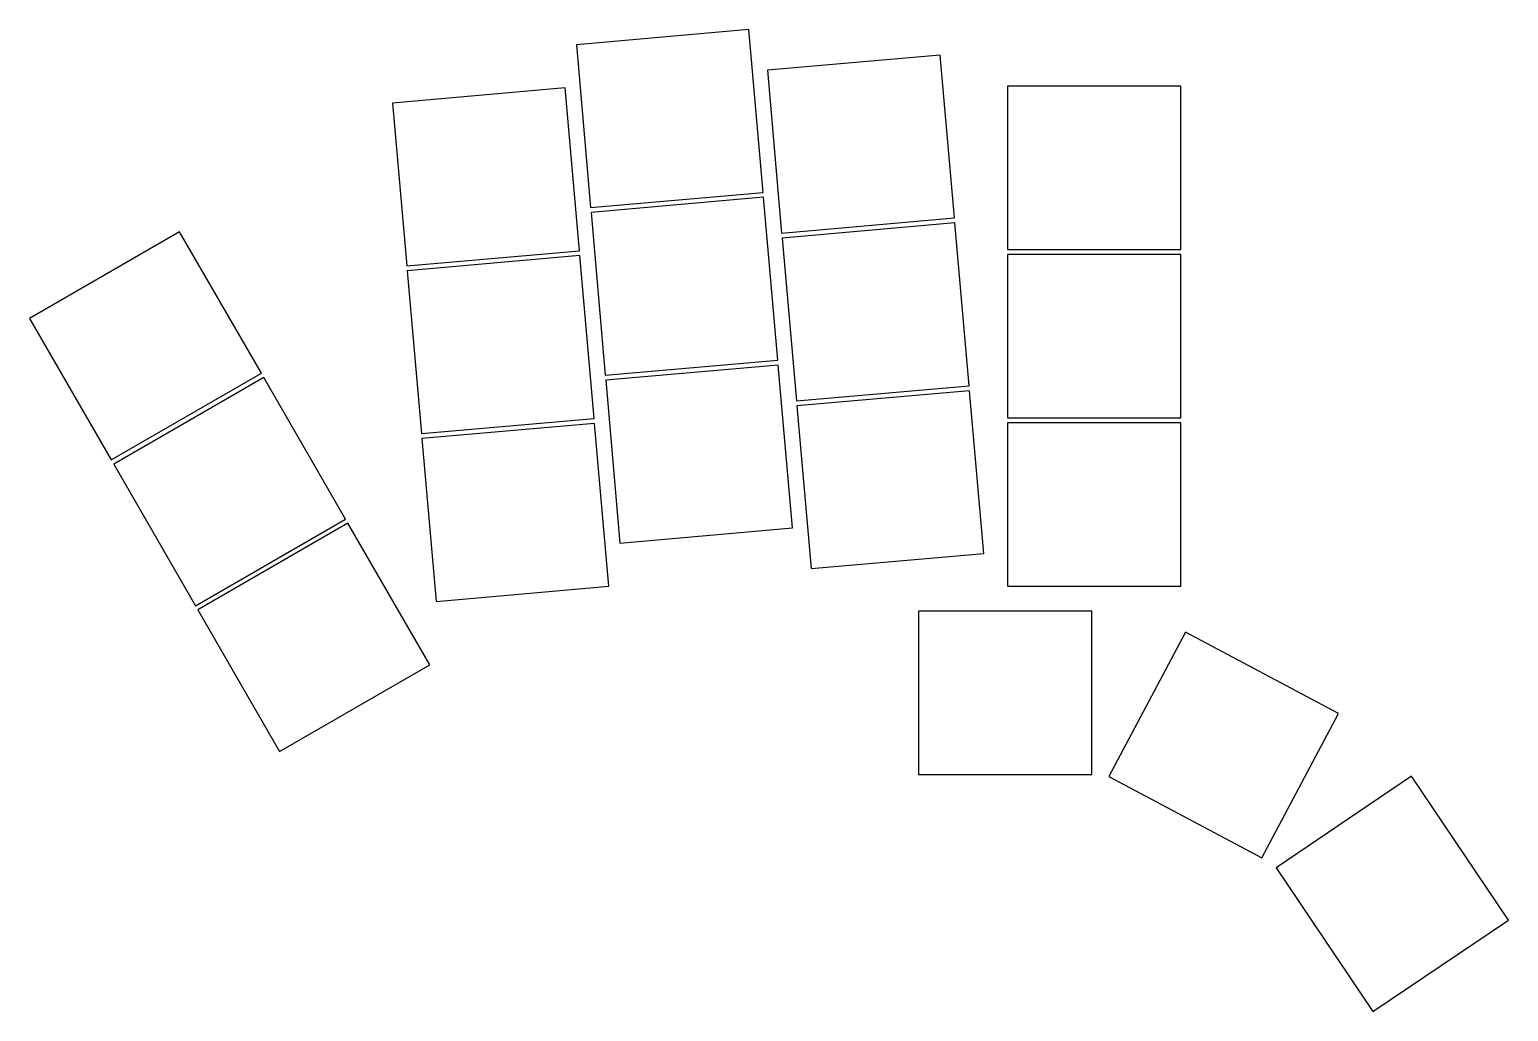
# Model space of a CAD drawing. Header units: millimetres. Extents: x -29 to 121, y -38 to 61.
import ezdxf

# ---------------------------------------------------------------- set-up
doc = ezdxf.new("R2010")
doc.units = ezdxf.units.MM

msp = doc.modelspace()

# ---------------------------------------------------------------- linework, layer by layer
for p, q in [((43.94, 61.36), (26.51, 59.84)), ((45.38, 44.93), (43.94, 61.36)), ((26.51, 59.84), (27.95, 43.4)), ((63.24, 58.78), (45.81, 57.26)), ((64.68, 42.35), (63.24, 58.78)), ((45.81, 57.26), (47.24, 40.82)), ((25.38, 55.47), (7.95, 53.95)), ((26.82, 39.04), (25.38, 55.47)), ((87.56, 55.66), (70.06, 55.66)), ((70.06, 55.66), (70.06, 39.16)), ((87.56, 39.16), (87.56, 55.66)), ((7.95, 53.95), (9.39, 37.51)), ((27.95, 43.4), (45.38, 44.93)), ((45.42, 44.43), (27.99, 42.9)), ((46.86, 27.99), (45.42, 44.43)), ((27.99, 42.9), (29.43, 26.46)), ((47.24, 40.82), (64.68, 42.35)), ((64.72, 41.85), (47.29, 40.32)), ((66.16, 25.41), (64.72, 41.85)), ((-13.55, 40.96), (-28.7, 32.21)), ((-5.3, 26.68), (-13.55, 40.96)), ((47.29, 40.32), (48.73, 23.89)), ((9.39, 37.51), (26.82, 39.04)), ((70.06, 39.16), (87.56, 39.16)), ((26.87, 38.54), (9.43, 37.01)), ((28.3, 22.1), (26.87, 38.54)), ((87.56, 38.66), (70.06, 38.66)), ((70.06, 38.66), (70.06, 22.16)), ((87.56, 22.16), (87.56, 38.66)), ((9.43, 37.01), (10.87, 20.58)), ((-28.7, 32.21), (-20.45, 17.93)), ((29.43, 26.46), (46.86, 27.99)), ((46.9, 27.49), (29.47, 25.97)), ((48.34, 11.05), (46.9, 27.49)), ((-20.45, 17.93), (-5.3, 26.68)), ((-5.05, 26.24), (-20.2, 17.49)), ((3.2, 11.95), (-5.05, 26.24)), ((29.47, 25.97), (30.91, 9.53)), ((48.73, 23.89), (66.16, 25.41)), ((66.2, 24.91), (48.77, 23.39)), ((67.64, 8.48), (66.2, 24.91)), ((48.77, 23.39), (50.21, 6.95)), ((10.87, 20.58), (28.3, 22.1)), ((28.35, 21.6), (10.91, 20.08)), ((29.79, 5.17), (28.35, 21.6)), ((70.06, 22.16), (87.56, 22.16)), ((87.56, 21.66), (70.06, 21.66)), ((70.06, 21.66), (70.06, 5.16)), ((87.56, 5.16), (87.56, 21.66)), ((10.91, 20.08), (12.35, 3.64)), ((-20.2, 17.49), (-11.95, 3.2)), ((-11.95, 3.2), (3.2, 11.95)), ((3.45, 11.52), (-11.7, 2.77)), ((11.7, -2.77), (3.45, 11.52)), ((30.91, 9.53), (48.34, 11.05)), ((50.21, 6.95), (67.64, 8.48)), ((12.35, 3.64), (29.79, 5.17)), ((70.06, 5.16), (87.56, 5.16)), ((-11.7, 2.77), (-3.45, -11.52)), ((78.56, 2.66), (61.06, 2.66)), ((61.06, 2.66), (61.06, -13.84)), ((78.56, -13.84), (78.56, 2.66)), ((88.03, 0.53), (80.28, -14.04)), ((103.48, -7.69), (88.03, 0.53)), ((-3.45, -11.52), (11.7, -2.77)), ((95.73, -22.26), (103.48, -7.69)), ((61.06, -13.84), (78.56, -13.84)), ((80.28, -14.04), (95.73, -22.26)), ((110.84, -14.02), (97.16, -23.25)), ((120.62, -28.53), (110.84, -14.02)), ((97.16, -23.25), (106.95, -37.76)), ((106.95, -37.76), (120.62, -28.53))]:
    msp.add_line(p, q)

doc.saveas('drawing.dxf')
